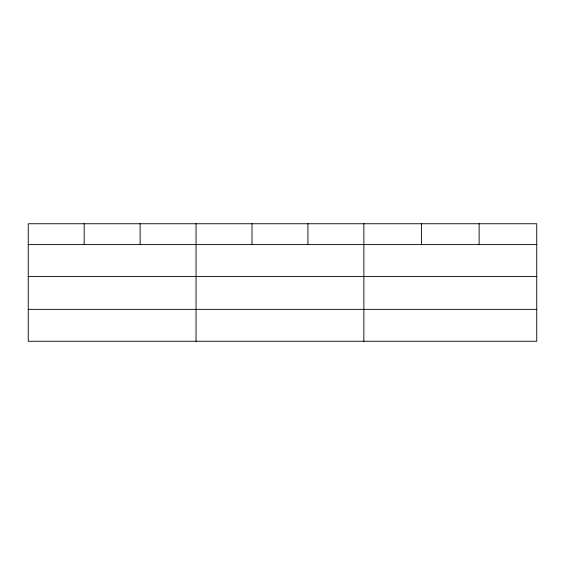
<?xml version="1.0" encoding="UTF-8"?>
<svg xmlns="http://www.w3.org/2000/svg" width="565" height="565" viewBox="0 0 565 565"><rect width="100%" height="100%" fill="white"/><g stroke="black" fill="none" stroke-linecap="round" stroke-linejoin="round"><path stroke-width="0.85" d="M536.75 276.49L536.75 223.747L28.25 223.747L28.25 341.253L536.75 341.253L536.75 276.49L28.25 276.49M28.25 244.596L536.75 244.596M28.25 309.352L536.75 309.352M479.12 223.747L479.12 244.596M421.49 223.747L421.49 244.596M363.86 223.747L363.86 341.253M307.925 223.747L307.925 244.596M251.99 223.747L251.99 244.596M196.055 223.747L196.055 341.253M140.12 223.747L140.12 244.596M84.185 223.747L84.185 244.596"/></g></svg>
